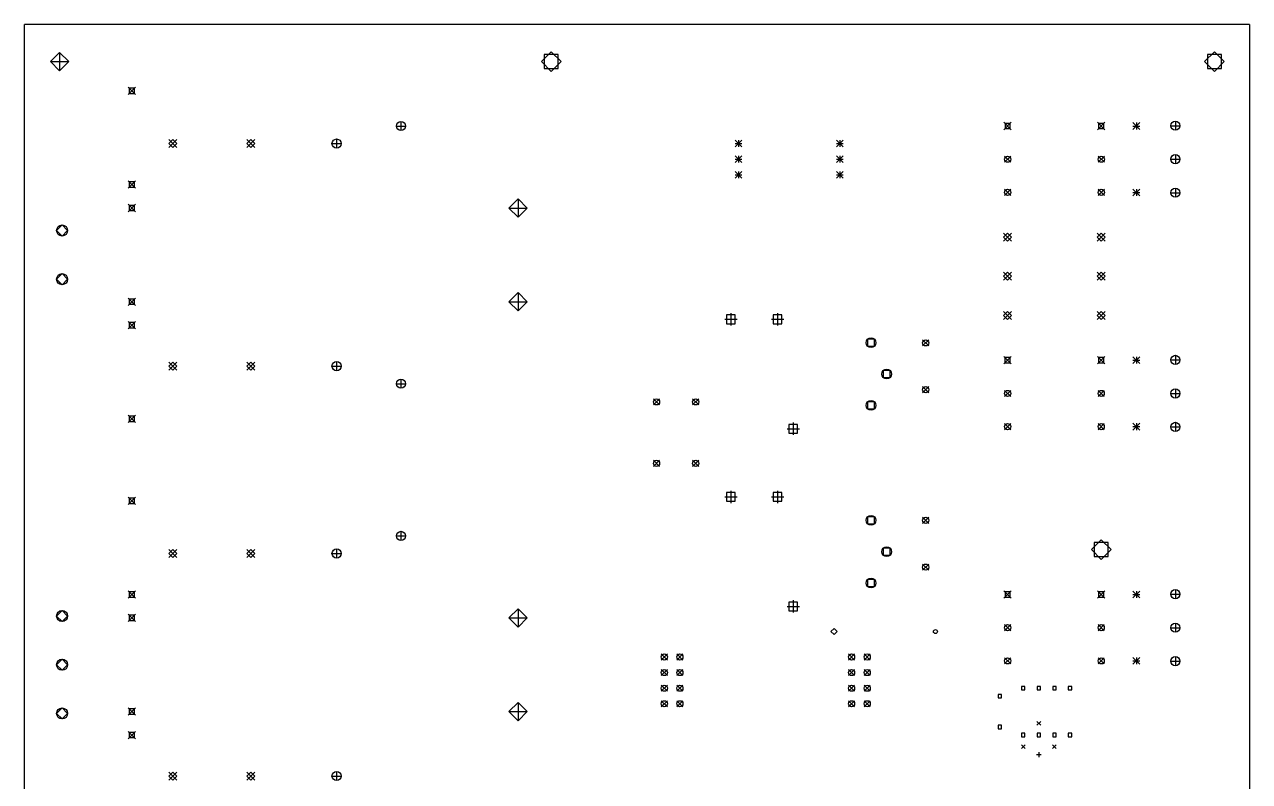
# Model space of a CAD drawing. Extents: x -107 to 212, y -261 to 13.
# Drawn here: x 12.7 to 212.1, y -138 to -14.9 of the extents above; entities that cross this region are included whole.
import ezdxf

# ---------------------------------------------------------------- set-up
doc = ezdxf.new("R2010")
doc.units = 0
doc.layers.add('BLACK', color=7, linetype='CONTINUOUS')

msp = doc.modelspace()

# ---------------------------------------------------------------- linework, layer by layer
at = {"layer": 'BLACK', "linetype": 'CONTINUOUS'}
for p, q in [((212.09, -14.9225), (12.7, -14.9225)), ((12.7, -214.3125), (12.7, -14.9225)), ((212.09, -14.9225), (212.09, -214.3125)), ((18.415, -19.455), (16.915, -20.955)), ((18.415, -19.455), (18.415, -22.455)), ((19.915, -20.955), (18.415, -19.455)), ((98.425, -19.355), (96.825, -20.955)), ((99.556382, -19.823618), (97.293618, -19.823618)), ((97.293618, -19.823618), (97.293618, -22.086382)), ((100.025, -20.955), (98.425, -19.355)), ((99.556382, -22.086382), (99.556382, -19.823618)), ((206.375, -19.355), (204.775, -20.955)), ((207.506382, -19.823618), (205.243618, -19.823618)), ((205.243618, -19.823618), (205.243618, -22.086382)), ((207.975, -20.955), (206.375, -19.355)), ((207.506382, -22.086382), (207.506382, -19.823618)), ((16.915, -20.955), (19.915, -20.955)), ((16.915, -20.955), (18.415, -22.455)), ((18.415, -22.455), (19.915, -20.955)), ((96.825, -20.955), (98.425, -22.555)), ((98.425, -22.555), (100.025, -20.955)), ((204.775, -20.955), (206.375, -22.555)), ((206.375, -22.555), (207.975, -20.955)), ((97.293618, -22.086382), (99.556382, -22.086382)), ((205.243618, -22.086382), (207.506382, -22.086382)), ((29.5625, -25.1175), (30.7625, -26.3175)), ((30.7625, -25.1175), (29.5625, -26.3175)), ((30.586768, -25.293232), (29.738232, -25.293232)), ((29.738232, -25.293232), (29.738232, -26.141768)), ((30.586768, -26.141768), (30.586768, -25.293232)), ((29.738232, -26.141768), (30.586768, -26.141768)), ((73.2275, -31.4325), (74.7275, -31.4325)), ((73.9775, -30.6825), (73.9775, -32.1825)), ((172.12, -30.8325), (173.32, -32.0325)), ((173.32, -30.8325), (172.12, -32.0325)), ((173.144268, -31.008232), (172.295732, -31.008232)), ((172.295732, -31.008232), (172.295732, -31.856768)), ((172.295732, -31.856768), (173.144268, -31.856768)), ((173.144268, -31.856768), (173.144268, -31.008232)), ((187.36, -30.8325), (188.56, -32.0325)), ((188.56, -30.8325), (187.36, -32.0325)), ((188.384268, -31.008232), (187.535732, -31.008232)), ((187.535732, -31.008232), (187.535732, -31.856768)), ((187.535732, -31.856768), (188.384268, -31.856768)), ((188.384268, -31.856768), (188.384268, -31.008232)), ((193.125, -30.8825), (194.225, -31.9825)), ((194.225, -30.8825), (193.125, -31.9825)), ((193.125, -31.4325), (194.225, -31.4325)), ((193.675, -30.8825), (193.675, -31.9825)), ((199.275, -31.38), (200.775, -31.38)), ((200.025, -30.63), (200.025, -32.13)), ((36.18, -33.64), (37.48, -34.94)), ((37.48, -33.64), (36.18, -34.94)), ((36.83, -33.64), (36.18, -34.29)), ((37.48, -34.29), (36.83, -33.64)), ((48.88, -33.64), (50.18, -34.94)), ((50.18, -33.64), (48.88, -34.94)), ((49.53, -33.64), (48.88, -34.29)), ((50.18, -34.29), (49.53, -33.64)), ((63.5, -33.54), (63.5, -35.04)), ((128.36, -33.74), (129.46, -34.84)), ((129.46, -33.74), (128.36, -34.84)), ((128.91, -33.74), (128.91, -34.84)), ((144.87, -33.74), (145.97, -34.84)), ((145.97, -33.74), (144.87, -34.84)), ((145.42, -33.74), (145.42, -34.84)), ((36.18, -34.29), (36.83, -34.94)), ((36.83, -34.94), (37.48, -34.29)), ((48.88, -34.29), (49.53, -34.94)), ((49.53, -34.94), (50.18, -34.29)), ((62.75, -34.29), (64.25, -34.29)), ((128.36, -34.29), (129.46, -34.29)), ((144.87, -34.29), (145.97, -34.29)), ((128.36, -36.28), (129.46, -37.38)), ((129.46, -36.28), (128.36, -37.38)), ((128.36, -36.83), (129.46, -36.83)), ((128.91, -36.28), (128.91, -37.38)), ((144.87, -36.28), (145.97, -37.38)), ((145.97, -36.28), (144.87, -37.38)), ((144.87, -36.83), (145.97, -36.83)), ((145.42, -36.28), (145.42, -37.38)), ((172.225, -36.33), (173.225, -37.33)), ((173.225, -36.33), (172.225, -37.33)), ((187.465, -36.33), (188.465, -37.33)), ((188.465, -36.33), (187.465, -37.33)), ((199.275, -36.83), (200.775, -36.83)), ((200.025, -36.08), (200.025, -37.58)), ((128.36, -38.82), (129.46, -39.92)), ((129.46, -38.82), (128.36, -39.92)), ((128.36, -39.37), (129.46, -39.37)), ((128.91, -38.82), (128.91, -39.92)), ((144.87, -38.82), (145.97, -39.92)), ((145.97, -38.82), (144.87, -39.92)), ((144.87, -39.37), (145.97, -39.37)), ((145.42, -38.82), (145.42, -39.92)), ((29.5625, -40.3575), (30.7625, -41.5575)), ((30.7625, -40.3575), (29.5625, -41.5575)), ((30.586768, -40.533232), (29.738232, -40.533232)), ((29.738232, -40.533232), (29.738232, -41.381768)), ((29.738232, -41.381768), (30.586768, -41.381768)), ((30.586768, -41.381768), (30.586768, -40.533232)), ((172.225, -41.7275), (173.225, -42.7275)), ((173.225, -41.7275), (172.225, -42.7275)), ((187.465, -41.7275), (188.465, -42.7275)), ((188.465, -41.7275), (187.465, -42.7275)), ((193.125, -41.6775), (194.225, -42.7775)), ((194.225, -41.6775), (193.125, -42.7775)), ((193.675, -41.6775), (193.675, -42.7775)), ((200.025, -41.53), (200.025, -43.03)), ((93.0275, -43.2675), (91.5275, -44.7675)), ((93.0275, -43.2675), (93.0275, -46.2675)), ((94.5275, -44.7675), (93.0275, -43.2675)), ((193.125, -42.2275), (194.225, -42.2275)), ((199.275, -42.28), (200.775, -42.28)), ((29.5625, -44.1675), (30.7625, -45.3675)), ((30.7625, -44.1675), (29.5625, -45.3675)), ((30.586768, -44.343232), (29.738232, -44.343232)), ((29.738232, -44.343232), (29.738232, -45.191768)), ((29.738232, -45.191768), (30.586768, -45.191768)), ((30.586768, -45.191768), (30.586768, -44.343232)), ((91.5275, -44.7675), (94.5275, -44.7675)), ((91.5275, -44.7675), (93.0275, -46.2675)), ((93.0275, -46.2675), (94.5275, -44.7675)), ((18.825, -47.5275), (17.925, -48.4275)), ((19.725, -48.4275), (18.825, -47.5275)), ((17.925, -48.4275), (18.825, -49.3275)), ((18.825, -49.3275), (19.725, -48.4275)), ((172.07, -48.88), (173.37, -50.18)), ((173.37, -48.88), (172.07, -50.18)), ((172.72, -48.88), (172.07, -49.53)), ((172.07, -49.53), (172.72, -50.18)), ((173.37, -49.53), (172.72, -48.88)), ((172.72, -50.18), (173.37, -49.53)), ((187.31, -48.88), (188.61, -50.18)), ((188.61, -48.88), (187.31, -50.18)), ((187.96, -48.88), (187.31, -49.53)), ((187.31, -49.53), (187.96, -50.18)), ((188.61, -49.53), (187.96, -48.88)), ((187.96, -50.18), (188.61, -49.53)), ((18.825, -55.4475), (17.925, -56.3475)), ((19.725, -56.3475), (18.825, -55.4475)), ((172.07, -55.23), (173.37, -56.53)), ((173.37, -55.23), (172.07, -56.53)), ((172.72, -55.23), (172.07, -55.88)), ((173.37, -55.88), (172.72, -55.23)), ((187.31, -55.23), (188.61, -56.53)), ((188.61, -55.23), (187.31, -56.53)), ((187.96, -55.23), (187.31, -55.88)), ((188.61, -55.88), (187.96, -55.23)), ((17.925, -56.3475), (18.825, -57.2475)), ((18.825, -57.2475), (19.725, -56.3475)), ((172.07, -55.88), (172.72, -56.53)), ((172.72, -56.53), (173.37, -55.88)), ((187.31, -55.88), (187.96, -56.53)), ((187.96, -56.53), (188.61, -55.88)), ((29.5625, -59.4075), (30.7625, -60.6075)), ((30.7625, -59.4075), (29.5625, -60.6075)), ((30.586768, -59.583232), (29.738232, -59.583232)), ((29.738232, -59.583232), (29.738232, -60.431768)), ((30.586768, -60.431768), (30.586768, -59.583232)), ((93.0275, -58.5075), (91.5275, -60.0075)), ((93.0275, -58.5075), (93.0275, -61.5075)), ((94.5275, -60.0075), (93.0275, -58.5075)), ((29.738232, -60.431768), (30.586768, -60.431768)), ((91.5275, -60.0075), (94.5275, -60.0075)), ((91.5275, -60.0075), (93.0275, -61.5075)), ((93.0275, -61.5075), (94.5275, -60.0075)), ((172.07, -61.58), (173.37, -62.88)), ((173.37, -61.58), (172.07, -62.88)), ((172.72, -61.58), (172.07, -62.23)), ((173.37, -62.23), (172.72, -61.58)), ((187.31, -61.58), (188.61, -62.88)), ((188.61, -61.58), (187.31, -62.88)), ((187.96, -61.58), (187.31, -62.23)), ((188.61, -62.23), (187.96, -61.58)), ((29.5625, -63.2175), (30.7625, -64.4175)), ((30.7625, -63.2175), (29.5625, -64.4175)), ((30.586768, -63.393232), (29.738232, -63.393232)), ((29.738232, -63.393232), (29.738232, -64.241768)), ((30.586768, -64.241768), (30.586768, -63.393232)), ((126.685, -62.875), (128.685, -62.875)), ((128.392114, -62.167886), (126.977886, -62.167886)), ((126.977886, -62.167886), (126.977886, -63.582114)), ((126.977886, -63.582114), (128.392114, -63.582114)), ((127.685, -61.875), (127.685, -63.875)), ((128.392114, -63.582114), (128.392114, -62.167886)), ((134.285, -62.875), (136.285, -62.875)), ((135.992114, -62.167886), (134.577886, -62.167886)), ((134.577886, -62.167886), (134.577886, -63.582114)), ((134.577886, -63.582114), (135.992114, -63.582114)), ((135.285, -61.875), (135.285, -63.875)), ((135.992114, -63.582114), (135.992114, -62.167886)), ((172.07, -62.23), (172.72, -62.88)), ((172.72, -62.88), (173.37, -62.23)), ((187.31, -62.23), (187.96, -62.88)), ((187.96, -62.88), (188.61, -62.23)), ((29.738232, -64.241768), (30.586768, -64.241768)), ((151.050691, -66.109309), (149.919309, -66.109309)), ((149.919309, -66.109309), (149.919309, -67.240691)), ((149.919309, -67.240691), (151.050691, -67.240691)), ((151.050691, -67.240691), (151.050691, -66.109309)), ((158.885, -66.205), (159.885, -67.205)), ((159.885, -66.205), (158.885, -67.205)), ((63.5, -69.735), (63.5, -71.235)), ((172.115, -68.9325), (173.315, -70.1325)), ((173.315, -68.9325), (172.115, -70.1325)), ((173.139268, -69.108232), (172.290732, -69.108232)), ((172.290732, -69.108232), (172.290732, -69.956768)), ((173.139268, -69.956768), (173.139268, -69.108232)), ((187.355, -68.9325), (188.555, -70.1325)), ((188.555, -68.9325), (187.355, -70.1325)), ((188.379268, -69.108232), (187.530732, -69.108232)), ((187.530732, -69.108232), (187.530732, -69.956768)), ((188.379268, -69.956768), (188.379268, -69.108232)), ((193.125, -68.9825), (194.225, -70.0825)), ((194.225, -68.9825), (193.125, -70.0825)), ((193.125, -69.5325), (194.225, -69.5325)), ((193.675, -68.9825), (193.675, -70.0825)), ((199.275, -69.48), (200.775, -69.48)), ((200.025, -68.73), (200.025, -70.23)), ((36.18, -69.835), (37.48, -71.135)), ((37.48, -69.835), (36.18, -71.135)), ((36.83, -69.835), (36.18, -70.485)), ((36.18, -70.485), (36.83, -71.135)), ((37.48, -70.485), (36.83, -69.835)), ((36.83, -71.135), (37.48, -70.485)), ((48.88, -69.835), (50.18, -71.135)), ((50.18, -69.835), (48.88, -71.135)), ((49.53, -69.835), (48.88, -70.485)), ((48.88, -70.485), (49.53, -71.135)), ((50.18, -70.485), (49.53, -69.835)), ((49.53, -71.135), (50.18, -70.485)), ((62.75, -70.485), (64.25, -70.485)), ((153.590691, -71.209309), (152.459309, -71.209309)), ((152.459309, -71.209309), (152.459309, -72.340691)), ((153.590691, -72.340691), (153.590691, -71.209309)), ((172.290732, -69.956768), (173.139268, -69.956768)), ((187.530732, -69.956768), (188.379268, -69.956768)), ((73.2275, -73.3425), (74.7275, -73.3425)), ((73.9775, -72.5925), (73.9775, -74.0925)), ((152.459309, -72.340691), (153.590691, -72.340691)), ((158.885, -73.825), (159.885, -74.825)), ((159.885, -73.825), (158.885, -74.825)), ((172.22, -74.43), (173.22, -75.43)), ((173.22, -74.43), (172.22, -75.43)), ((187.46, -74.43), (188.46, -75.43)), ((188.46, -74.43), (187.46, -75.43)), ((199.275, -74.93), (200.775, -74.93)), ((200.025, -74.18), (200.025, -75.68)), ((115.07, -75.81), (116.07, -76.81)), ((116.07, -75.81), (115.07, -76.81)), ((121.45, -75.81), (122.45, -76.81)), ((122.45, -75.81), (121.45, -76.81)), ((151.050691, -76.309309), (149.919309, -76.309309)), ((149.919309, -76.309309), (149.919309, -77.440691)), ((149.919309, -77.440691), (151.050691, -77.440691)), ((151.050691, -77.440691), (151.050691, -76.309309)), ((29.5625, -78.4575), (30.7625, -79.6575)), ((30.7625, -78.4575), (29.5625, -79.6575)), ((30.586768, -78.633232), (29.738232, -78.633232)), ((29.738232, -78.633232), (29.738232, -79.481768)), ((29.738232, -79.481768), (30.586768, -79.481768)), ((30.586768, -79.481768), (30.586768, -78.633232)), ((137.825, -79.675), (137.825, -81.675)), ((200.025, -79.63), (200.025, -81.13)), ((136.825, -80.675), (138.825, -80.675)), ((138.532114, -79.967886), (137.117886, -79.967886)), ((137.117886, -79.967886), (137.117886, -81.382114)), ((137.117886, -81.382114), (138.532114, -81.382114)), ((138.532114, -81.382114), (138.532114, -79.967886)), ((172.22, -79.8275), (173.22, -80.8275)), ((173.22, -79.8275), (172.22, -80.8275)), ((187.46, -79.8275), (188.46, -80.8275)), ((188.46, -79.8275), (187.46, -80.8275)), ((193.125, -79.7775), (194.225, -80.8775)), ((194.225, -79.7775), (193.125, -80.8775)), ((193.125, -80.3275), (194.225, -80.3275)), ((193.675, -79.7775), (193.675, -80.8775)), ((199.275, -80.38), (200.775, -80.38)), ((115.07, -85.81), (116.07, -86.81)), ((116.07, -85.81), (115.07, -86.81)), ((121.45, -85.81), (122.45, -86.81)), ((122.45, -85.81), (121.45, -86.81)), ((128.392114, -91.060386), (126.977886, -91.060386)), ((126.977886, -91.060386), (126.977886, -92.474614)), ((127.685, -90.7675), (127.685, -92.7675)), ((128.392114, -92.474614), (128.392114, -91.060386)), ((135.992114, -91.060386), (134.577886, -91.060386)), ((134.577886, -91.060386), (134.577886, -92.474614)), ((135.285, -90.7675), (135.285, -92.7675)), ((135.992114, -92.474614), (135.992114, -91.060386)), ((29.5625, -91.7925), (30.7625, -92.9925)), ((30.7625, -91.7925), (29.5625, -92.9925)), ((30.586768, -91.968232), (29.738232, -91.968232)), ((29.738232, -91.968232), (29.738232, -92.816768)), ((29.738232, -92.816768), (30.586768, -92.816768)), ((30.586768, -92.816768), (30.586768, -91.968232)), ((126.685, -91.7675), (128.685, -91.7675)), ((126.977886, -92.474614), (128.392114, -92.474614)), ((134.285, -91.7675), (136.285, -91.7675)), ((134.577886, -92.474614), (135.992114, -92.474614)), ((151.050691, -95.001809), (149.919309, -95.001809)), ((149.919309, -95.001809), (149.919309, -96.133191)), ((151.050691, -96.133191), (151.050691, -95.001809)), ((158.885, -95.0675), (159.885, -96.0675)), ((159.885, -95.0675), (158.885, -96.0675)), ((73.9775, -97.3575), (73.9775, -98.8575)), ((149.919309, -96.133191), (151.050691, -96.133191)), ((73.2275, -98.1075), (74.7275, -98.1075)), ((187.96, -98.73), (186.36, -100.33)), ((189.091382, -99.198618), (186.828618, -99.198618)), ((186.828618, -99.198618), (186.828618, -101.461382)), ((189.56, -100.33), (187.96, -98.73)), ((189.091382, -101.461382), (189.091382, -99.198618)), ((36.18, -100.315), (37.48, -101.615)), ((37.48, -100.315), (36.18, -101.615)), ((36.83, -100.315), (36.18, -100.965)), ((36.18, -100.965), (36.83, -101.615)), ((37.48, -100.965), (36.83, -100.315)), ((36.83, -101.615), (37.48, -100.965)), ((48.88, -100.315), (50.18, -101.615)), ((50.18, -100.315), (48.88, -101.615)), ((49.53, -100.315), (48.88, -100.965)), ((48.88, -100.965), (49.53, -101.615)), ((50.18, -100.965), (49.53, -100.315)), ((49.53, -101.615), (50.18, -100.965)), ((62.75, -100.965), (64.25, -100.965)), ((63.5, -100.215), (63.5, -101.715)), ((153.590691, -100.101809), (152.459309, -100.101809)), ((152.459309, -100.101809), (152.459309, -101.233191)), ((152.459309, -101.233191), (153.590691, -101.233191)), ((153.590691, -101.233191), (153.590691, -100.101809)), ((186.36, -100.33), (187.96, -101.93)), ((186.828618, -101.461382), (189.091382, -101.461382)), ((187.96, -101.93), (189.56, -100.33)), ((158.885, -102.6875), (159.885, -103.6875)), ((159.885, -102.6875), (158.885, -103.6875)), ((151.050691, -105.201809), (149.919309, -105.201809)), ((149.919309, -105.201809), (149.919309, -106.333191)), ((151.050691, -106.333191), (151.050691, -105.201809)), ((29.5625, -107.0325), (30.7625, -108.2325)), ((30.7625, -107.0325), (29.5625, -108.2325)), ((30.586768, -107.208232), (29.738232, -107.208232)), ((29.738232, -107.208232), (29.738232, -108.056768)), ((30.586768, -108.056768), (30.586768, -107.208232)), ((149.919309, -106.333191), (151.050691, -106.333191)), ((172.12, -107.0325), (173.32, -108.2325)), ((173.32, -107.0325), (172.12, -108.2325)), ((173.144268, -107.208232), (172.295732, -107.208232)), ((172.295732, -107.208232), (172.295732, -108.056768)), ((173.144268, -108.056768), (173.144268, -107.208232)), ((187.36, -107.0325), (188.56, -108.2325)), ((188.56, -107.0325), (187.36, -108.2325)), ((188.384268, -107.208232), (187.535732, -107.208232)), ((187.535732, -107.208232), (187.535732, -108.056768)), ((188.384268, -108.056768), (188.384268, -107.208232)), ((193.125, -107.0825), (194.225, -108.1825)), ((194.225, -107.0825), (193.125, -108.1825)), ((193.125, -107.6325), (194.225, -107.6325)), ((193.675, -107.0825), (193.675, -108.1825)), ((199.275, -107.58), (200.775, -107.58)), ((200.025, -106.83), (200.025, -108.33)), ((29.738232, -108.056768), (30.586768, -108.056768)), ((136.825, -109.5675), (138.825, -109.5675)), ((138.532114, -108.860386), (137.117886, -108.860386)), ((137.117886, -108.860386), (137.117886, -110.274614)), ((137.825, -108.5675), (137.825, -110.5675)), ((138.532114, -110.274614), (138.532114, -108.860386)), ((172.295732, -108.056768), (173.144268, -108.056768)), ((187.535732, -108.056768), (188.384268, -108.056768)), ((18.825, -110.2425), (17.925, -111.1425)), ((17.925, -111.1425), (18.825, -112.0425)), ((19.725, -111.1425), (18.825, -110.2425)), ((18.825, -112.0425), (19.725, -111.1425)), ((29.5625, -110.8425), (30.7625, -112.0425)), ((30.7625, -110.8425), (29.5625, -112.0425)), ((30.586768, -111.018232), (29.738232, -111.018232)), ((29.738232, -111.018232), (29.738232, -111.866768)), ((30.586768, -111.866768), (30.586768, -111.018232)), ((93.0275, -109.9425), (91.5275, -111.4425)), ((91.5275, -111.4425), (94.5275, -111.4425)), ((91.5275, -111.4425), (93.0275, -112.9425)), ((93.0275, -109.9425), (93.0275, -112.9425)), ((94.5275, -111.4425), (93.0275, -109.9425)), ((93.0275, -112.9425), (94.5275, -111.4425)), ((137.117886, -110.274614), (138.532114, -110.274614)), ((29.738232, -111.866768), (30.586768, -111.866768)), ((144.4625, -113.165), (143.9625, -113.665)), ((144.9625, -113.665), (144.4625, -113.165)), ((172.22, -112.53), (173.22, -113.53)), ((173.22, -112.53), (172.22, -113.53)), ((187.46, -112.53), (188.46, -113.53)), ((188.46, -112.53), (187.46, -113.53)), ((199.275, -113.03), (200.775, -113.03)), ((200.025, -112.28), (200.025, -113.78)), ((143.9625, -113.665), (144.4625, -114.165)), ((144.4625, -114.165), (144.9625, -113.665)), ((116.34, -117.2925), (117.34, -118.2925)), ((117.34, -117.2925), (116.34, -118.2925)), ((118.88, -117.2925), (119.88, -118.2925)), ((119.88, -117.2925), (118.88, -118.2925)), ((146.82, -117.2925), (147.82, -118.2925)), ((147.82, -117.2925), (146.82, -118.2925)), ((149.36, -117.2925), (150.36, -118.2925)), ((150.36, -117.2925), (149.36, -118.2925)), ((18.825, -118.1625), (17.925, -119.0625)), ((17.925, -119.0625), (18.825, -119.9625)), ((19.725, -119.0625), (18.825, -118.1625)), ((18.825, -119.9625), (19.725, -119.0625)), ((172.22, -117.9275), (173.22, -118.9275)), ((173.22, -117.9275), (172.22, -118.9275)), ((187.46, -117.9275), (188.46, -118.9275)), ((188.46, -117.9275), (187.46, -118.9275)), ((193.125, -117.8775), (194.225, -118.9775)), ((194.225, -117.8775), (193.125, -118.9775)), ((193.125, -118.4275), (194.225, -118.4275)), ((193.675, -117.8775), (193.675, -118.9775)), ((199.275, -118.48), (200.775, -118.48)), ((200.025, -117.73), (200.025, -119.23)), ((116.34, -119.8325), (117.34, -120.8325)), ((117.34, -119.8325), (116.34, -120.8325)), ((118.88, -119.8325), (119.88, -120.8325)), ((119.88, -119.8325), (118.88, -120.8325)), ((146.82, -119.8325), (147.82, -120.8325)), ((147.82, -119.8325), (146.82, -120.8325)), ((149.36, -119.8325), (150.36, -120.8325)), ((150.36, -119.8325), (149.36, -120.8325)), ((116.34, -122.3725), (117.34, -123.3725)), ((117.34, -122.3725), (116.34, -123.3725)), ((118.88, -122.3725), (119.88, -123.3725)), ((119.88, -122.3725), (118.88, -123.3725)), ((146.82, -122.3725), (147.82, -123.3725)), ((147.82, -122.3725), (146.82, -123.3725)), ((149.36, -122.3725), (150.36, -123.3725)), ((150.36, -122.3725), (149.36, -123.3725)), ((175.542845, -122.589655), (174.977155, -122.589655)), ((174.977155, -122.589655), (174.977155, -123.155345)), ((174.977155, -123.155345), (175.542845, -123.155345)), ((175.542845, -123.155345), (175.542845, -122.589655)), ((178.082845, -122.589655), (177.517155, -122.589655)), ((177.517155, -122.589655), (177.517155, -123.155345)), ((177.517155, -123.155345), (178.082845, -123.155345)), ((178.082845, -123.155345), (178.082845, -122.589655)), ((180.622845, -122.589655), (180.057155, -122.589655)), ((180.057155, -122.589655), (180.057155, -123.155345)), ((180.057155, -123.155345), (180.622845, -123.155345)), ((180.622845, -123.155345), (180.622845, -122.589655)), ((183.162845, -122.589655), (182.597155, -122.589655)), ((182.597155, -122.589655), (182.597155, -123.155345)), ((182.597155, -123.155345), (183.162845, -123.155345)), ((183.162845, -123.155345), (183.162845, -122.589655)), ((93.0275, -125.1825), (91.5275, -126.6825)), ((93.0275, -125.1825), (93.0275, -128.1825)), ((94.5275, -126.6825), (93.0275, -125.1825)), ((116.34, -124.9125), (117.34, -125.9125)), ((117.34, -124.9125), (116.34, -125.9125)), ((118.88, -124.9125), (119.88, -125.9125)), ((119.88, -124.9125), (118.88, -125.9125)), ((146.82, -124.9125), (147.82, -125.9125)), ((147.82, -124.9125), (146.82, -125.9125)), ((149.36, -124.9125), (150.36, -125.9125)), ((150.36, -124.9125), (149.36, -125.9125)), ((171.732845, -123.899655), (171.167155, -123.899655)), ((171.167155, -123.899655), (171.167155, -124.465345)), ((171.167155, -124.465345), (171.732845, -124.465345)), ((171.732845, -124.465345), (171.732845, -123.899655)), ((18.825, -126.0825), (17.925, -126.9825)), ((17.925, -126.9825), (18.825, -127.8825)), ((19.725, -126.9825), (18.825, -126.0825)), ((18.825, -127.8825), (19.725, -126.9825)), ((29.5625, -126.0825), (30.7625, -127.2825)), ((30.7625, -126.0825), (29.5625, -127.2825)), ((30.586768, -126.258232), (29.738232, -126.258232)), ((29.738232, -126.258232), (29.738232, -127.106768)), ((29.738232, -127.106768), (30.586768, -127.106768)), ((30.586768, -127.106768), (30.586768, -126.258232)), ((91.5275, -126.6825), (94.5275, -126.6825)), ((91.5275, -126.6825), (93.0275, -128.1825)), ((93.0275, -128.1825), (94.5275, -126.6825)), ((171.732845, -128.899655), (171.167155, -128.899655)), ((171.167155, -128.899655), (171.167155, -129.465345)), ((171.167155, -129.465345), (171.732845, -129.465345)), ((171.732845, -129.465345), (171.732845, -128.899655)), ((177.5, -128.2875), (178.1, -128.8875)), ((178.1, -128.2875), (177.5, -128.8875)), ((29.5625, -129.8925), (30.7625, -131.0925)), ((30.7625, -129.8925), (29.5625, -131.0925)), ((30.586768, -130.068232), (29.738232, -130.068232)), ((29.738232, -130.068232), (29.738232, -130.916768)), ((29.738232, -130.916768), (30.586768, -130.916768)), ((30.586768, -130.916768), (30.586768, -130.068232)), ((175.542845, -130.209655), (174.977155, -130.209655)), ((174.977155, -130.209655), (174.977155, -130.775345)), ((174.977155, -130.775345), (175.542845, -130.775345)), ((175.542845, -130.775345), (175.542845, -130.209655)), ((178.082845, -130.209655), (177.517155, -130.209655)), ((177.517155, -130.209655), (177.517155, -130.775345)), ((177.517155, -130.775345), (178.082845, -130.775345)), ((178.082845, -130.775345), (178.082845, -130.209655)), ((180.622845, -130.209655), (180.057155, -130.209655)), ((180.057155, -130.209655), (180.057155, -130.775345)), ((180.057155, -130.775345), (180.622845, -130.775345)), ((180.622845, -130.775345), (180.622845, -130.209655)), ((183.162845, -130.209655), (182.597155, -130.209655)), ((182.597155, -130.209655), (182.597155, -130.775345)), ((182.597155, -130.775345), (183.162845, -130.775345)), ((183.162845, -130.775345), (183.162845, -130.209655)), ((174.96, -132.0975), (175.56, -132.6975)), ((175.56, -132.0975), (174.96, -132.6975)), ((177.8, -133.2675), (177.8, -134.0675)), ((180.04, -132.0975), (180.64, -132.6975)), ((180.64, -132.0975), (180.04, -132.6975)), ((177.4, -133.6675), (178.2, -133.6675)), ((36.18, -136.51), (37.48, -137.81)), ((37.48, -136.51), (36.18, -137.81)), ((36.83, -136.51), (36.18, -137.16)), ((36.18, -137.16), (36.83, -137.81)), ((37.48, -137.16), (36.83, -136.51)), ((36.83, -137.81), (37.48, -137.16)), ((48.88, -136.51), (50.18, -137.81)), ((50.18, -136.51), (48.88, -137.81)), ((49.53, -136.51), (48.88, -137.16)), ((48.88, -137.16), (49.53, -137.81)), ((50.18, -137.16), (49.53, -136.51)), ((49.53, -137.81), (50.18, -137.16)), ((62.75, -137.16), (64.25, -137.16)), ((63.5, -136.41), (63.5, -137.91))]:
    msp.add_line(p, q, dxfattribs=at)
at = {"layer": 'BLACK'}
for centre, radius in [((73.9775, -31.4325), 0.75), ((200.025, -31.38), 0.75), ((63.5, -34.29), 0.75), ((172.725, -36.83), 0.5), ((187.965, -36.83), 0.5), ((200.025, -36.83), 0.75), ((172.725, -42.2275), 0.5), ((187.965, -42.2275), 0.5), ((200.025, -42.28), 0.75), ((18.825, -48.4275), 0.9), ((18.825, -56.3475), 0.9), ((150.485, -66.675), 0.8), ((159.385, -66.705), 0.5), ((63.5, -70.485), 0.75), ((200.025, -69.48), 0.75), ((153.025, -71.775), 0.8), ((73.9775, -73.3425), 0.75), ((159.385, -74.325), 0.5), ((172.72, -74.93), 0.5), ((187.96, -74.93), 0.5), ((200.025, -74.93), 0.75), ((115.57, -76.31), 0.5), ((121.95, -76.31), 0.5), ((150.485, -76.875), 0.8), ((200.025, -80.38), 0.75), ((172.72, -80.3275), 0.5), ((187.96, -80.3275), 0.5), ((115.57, -86.31), 0.5), ((121.95, -86.31), 0.5), ((150.485, -95.5675), 0.8), ((159.385, -95.5675), 0.5), ((73.9775, -98.1075), 0.75), ((63.5, -100.965), 0.75), ((153.025, -100.6675), 0.8), ((159.385, -103.1875), 0.5), ((150.485, -105.7675), 0.8), ((200.025, -107.58), 0.75), ((18.825, -111.1425), 0.9), ((160.9725, -113.665), 0.3175), ((172.72, -113.03), 0.5), ((187.96, -113.03), 0.5), ((200.025, -113.03), 0.75), ((116.84, -117.7925), 0.5), ((119.38, -117.7925), 0.5), ((147.32, -117.7925), 0.5), ((149.86, -117.7925), 0.5), ((18.825, -119.0625), 0.9), ((172.72, -118.4275), 0.5), ((187.96, -118.4275), 0.5), ((200.025, -118.48), 0.75), ((116.84, -120.3325), 0.5), ((119.38, -120.3325), 0.5), ((147.32, -120.3325), 0.5), ((149.86, -120.3325), 0.5), ((116.84, -122.8725), 0.5), ((119.38, -122.8725), 0.5), ((147.32, -122.8725), 0.5), ((149.86, -122.8725), 0.5), ((116.84, -125.4125), 0.5), ((119.38, -125.4125), 0.5), ((147.32, -125.4125), 0.5), ((149.86, -125.4125), 0.5), ((18.825, -126.9825), 0.9), ((63.5, -137.16), 0.75)]:
    msp.add_circle(centre, radius, dxfattribs=at)

doc.saveas('drawing.dxf')
